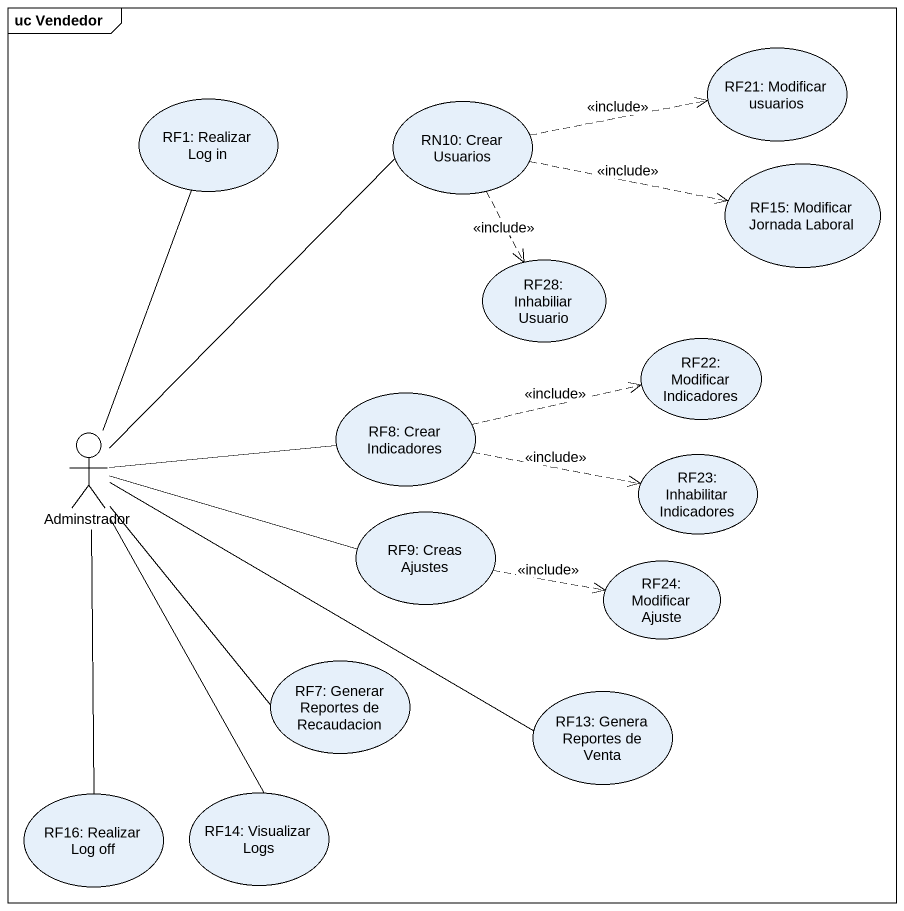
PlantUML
@startuml
mainframe uc Vendedor
usecase "RF21: Modificar usuarios" as RF21_Modificar_usuarios
usecase "RF1: Realizar Log in" as RF1_Realizar_Log_in
usecase "RN10: Crear Usuarios" as RN10_Crear_Usuarios
usecase "RF15: Modificar Jornada Laboral" as RF15_Modificar_Jornada
usecase "RF28: Inhabiliar Usuario" as RF28_Inhabiliar_Usuario
usecase "RF22: Modificar Indicadores" as RF22_Modificar_Indicadores
usecase "RF8: Crear Indicadores" as RF8_Crear_Indicadores
actor Adminstrador
usecase "RF23: Inhabilitar Indicadores" as RF23_Inhabilitar_Indicadores
usecase "RF9: Creas Ajustes" as RF9_Creas_Ajustes
usecase "RF24: Modificar Ajuste" as RF24_Modificar_Ajuste
usecase "RF7: Generar Reportes de Recaudacion" as RF7_Generar_Reportes_de
usecase "RF13: Genera Reportes de Venta" as RF13_Genera_Reportes_de
usecase "RF16: Realizar Log off" as RF16_Realizar_Log_off
usecase "RF14: Visualizar Logs" as RF14_Visualizar_Logs
RN10_Crear_Usuarios .right.> RF21_Modificar_usuarios : <<include>>
RN10_Crear_Usuarios .right.> RF15_Modificar_Jornada : <<include>>
RN10_Crear_Usuarios ..> RF28_Inhabiliar_Usuario : <<include>>
RF8_Crear_Indicadores .right.> RF22_Modificar_Indicadores : <<include>>
RF8_Crear_Indicadores .right.> RF23_Inhabilitar_Indicadores : <<include>>
Adminstrador -up- RF1_Realizar_Log_in
Adminstrador -up- RN10_Crear_Usuarios
Adminstrador -right- RF8_Crear_Indicadores
Adminstrador -right- RF9_Creas_Ajustes
Adminstrador -- RF7_Generar_Reportes_de
Adminstrador -right- RF13_Genera_Reportes_de
Adminstrador -- RF16_Realizar_Log_off
Adminstrador -- RF14_Visualizar_Logs
RF9_Creas_Ajustes .right.> RF24_Modificar_Ajuste : <<include>>
@enduml
